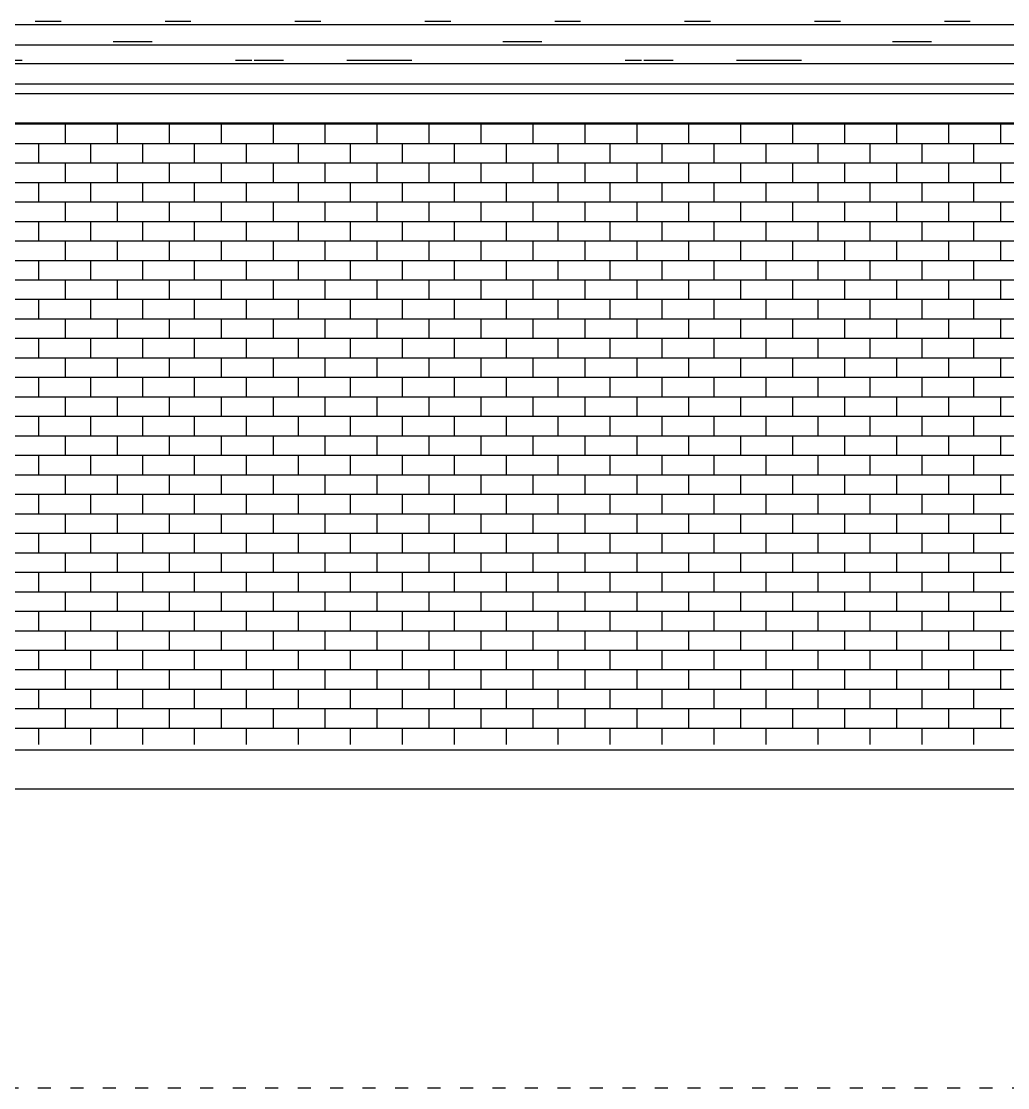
# Model space of a CAD drawing. Extents: x -51 to 454, y 1104 to 1419.
# Drawn here: x 153.4 to 305.3, y 1104.5 to 1268.6 of the extents above; entities that cross this region are included whole.
import ezdxf

# ---------------------------------------------------------------- set-up
doc = ezdxf.new("R2010")
doc.units = 0
doc.linetypes.add('SMALL', pattern=[5, 2, -3])
doc.layers.add('LAYER_15', color=15, linetype='CONTINUOUS')
doc.layers.add('LAYER_2', color=2, linetype='CONTINUOUS')

msp = doc.modelspace()

# ---------------------------------------------------------------- linework, layer by layer
at = {"layer": 'LAYER_15'}
for p, q in [((129.32, 1268.13), (189.32, 1268.13)), ((155.57, 1268.63), (159.57, 1268.63)), ((175.57, 1268.63), (179.57, 1268.63)), ((189.32, 1268.13), (249.32, 1268.13)), ((195.57, 1268.63), (199.57, 1268.63)), ((215.57, 1268.63), (219.57, 1268.63)), ((235.57, 1268.63), (239.57, 1268.63)), ((249.32, 1268.13), (309.32, 1268.13)), ((255.57, 1268.63), (259.57, 1268.63)), ((275.57, 1268.63), (279.57, 1268.63)), ((295.57, 1268.63), (299.57, 1268.63)), ((167.57, 1265.5), (173.57, 1265.5)), ((227.57, 1265.5), (233.57, 1265.5)), ((287.57, 1265.5), (293.57, 1265.5)), ((129.32, 1265), (189.32, 1265)), ((189.32, 1265), (249.32, 1265)), ((249.32, 1265), (309.32, 1265)), ((143.57, 1262.63), (153.57, 1262.63)), ((186.45, 1262.63), (188.95, 1262.63)), ((189.32, 1262.63), (193.82, 1262.63)), ((203.57, 1262.63), (213.57, 1262.63)), ((246.45, 1262.63), (248.95, 1262.63)), ((249.32, 1262.63), (253.82, 1262.63)), ((263.57, 1262.63), (273.57, 1262.63)), ((129.32, 1262.13), (189.32, 1262.13)), ((189.32, 1262.13), (249.32, 1262.13)), ((249.32, 1262.13), (309.32, 1262.13)), ((152.2, 1252.84), (176.2, 1252.84)), ((160.2, 1252.84), (160.2, 1249.84)), ((168.2, 1252.84), (168.2, 1249.84)), ((176.2, 1252.84), (200.2, 1252.84)), ((176.2, 1252.84), (176.2, 1249.84)), ((184.2, 1252.84), (184.2, 1249.84)), ((192.2, 1252.84), (192.2, 1249.84)), ((200.2, 1252.84), (224.2, 1252.84)), ((200.2, 1252.84), (200.2, 1249.84)), ((208.2, 1252.84), (208.2, 1249.84)), ((216.2, 1252.84), (216.2, 1249.84)), ((224.2, 1252.84), (248.2, 1252.84)), ((224.2, 1252.84), (224.2, 1249.84)), ((232.2, 1252.84), (232.2, 1249.84)), ((240.2, 1252.84), (240.2, 1249.84)), ((248.2, 1252.84), (272.2, 1252.84)), ((248.2, 1252.84), (248.2, 1249.84)), ((256.2, 1252.84), (256.2, 1249.84)), ((264.2, 1252.84), (264.2, 1249.84)), ((272.2, 1252.84), (296.2, 1252.84)), ((272.2, 1252.84), (272.2, 1249.84)), ((280.2, 1252.84), (280.2, 1249.84)), ((288.2, 1252.84), (288.2, 1249.84)), ((296.2, 1252.84), (320.2, 1252.84)), ((296.2, 1252.84), (296.2, 1249.84)), ((304.2, 1252.84), (304.2, 1249.84)), ((152.2, 1249.84), (176.2, 1249.84)), ((156.08, 1249.84), (156.08, 1246.84)), ((164.08, 1249.84), (164.08, 1246.84)), ((172.08, 1249.84), (172.08, 1246.84)), ((176.2, 1249.84), (200.2, 1249.84)), ((180.08, 1249.84), (180.08, 1246.84)), ((188.08, 1249.84), (188.08, 1246.84)), ((196.08, 1249.84), (196.08, 1246.84)), ((200.2, 1249.84), (224.2, 1249.84)), ((204.08, 1249.84), (204.08, 1246.84)), ((212.08, 1249.84), (212.08, 1246.84)), ((220.08, 1249.84), (220.08, 1246.84)), ((224.2, 1249.84), (248.2, 1249.84)), ((228.08, 1249.84), (228.08, 1246.84)), ((236.08, 1249.84), (236.08, 1246.84)), ((244.08, 1249.84), (244.08, 1246.84)), ((248.2, 1249.84), (272.2, 1249.84)), ((252.08, 1249.84), (252.08, 1246.84)), ((260.08, 1249.84), (260.08, 1246.84)), ((268.08, 1249.84), (268.08, 1246.84)), ((272.2, 1249.84), (296.2, 1249.84)), ((276.08, 1249.84), (276.08, 1246.84)), ((284.08, 1249.84), (284.08, 1246.84)), ((292.08, 1249.84), (292.08, 1246.84)), ((296.2, 1249.84), (320.2, 1249.84)), ((300.08, 1249.84), (300.08, 1246.84)), ((152.2, 1246.84), (176.2, 1246.84)), ((160.2, 1246.84), (160.2, 1243.84)), ((168.2, 1246.84), (168.2, 1243.84)), ((176.2, 1246.84), (200.2, 1246.84)), ((176.2, 1246.84), (176.2, 1243.84)), ((184.2, 1246.84), (184.2, 1243.84)), ((192.2, 1246.84), (192.2, 1243.84)), ((200.2, 1246.84), (224.2, 1246.84)), ((200.2, 1246.84), (200.2, 1243.84)), ((208.2, 1246.84), (208.2, 1243.84)), ((216.2, 1246.84), (216.2, 1243.84)), ((224.2, 1246.84), (248.2, 1246.84)), ((224.2, 1246.84), (224.2, 1243.84)), ((232.2, 1246.84), (232.2, 1243.84)), ((240.2, 1246.84), (240.2, 1243.84)), ((248.2, 1246.84), (272.2, 1246.84)), ((248.2, 1246.84), (248.2, 1243.84)), ((256.2, 1246.84), (256.2, 1243.84)), ((264.2, 1246.84), (264.2, 1243.84)), ((272.2, 1246.84), (296.2, 1246.84)), ((272.2, 1246.84), (272.2, 1243.84)), ((280.2, 1246.84), (280.2, 1243.84)), ((288.2, 1246.84), (288.2, 1243.84)), ((296.2, 1246.84), (320.2, 1246.84)), ((296.2, 1246.84), (296.2, 1243.84)), ((304.2, 1246.84), (304.2, 1243.84)), ((152.2, 1243.84), (176.2, 1243.84)), ((156.08, 1243.84), (156.08, 1240.84)), ((164.08, 1243.84), (164.08, 1240.84)), ((172.08, 1243.84), (172.08, 1240.84)), ((176.2, 1243.84), (200.2, 1243.84)), ((180.08, 1243.84), (180.08, 1240.84)), ((188.08, 1243.84), (188.08, 1240.84)), ((196.08, 1243.84), (196.08, 1240.84)), ((200.2, 1243.84), (224.2, 1243.84)), ((204.08, 1243.84), (204.08, 1240.84)), ((212.08, 1243.84), (212.08, 1240.84)), ((220.08, 1243.84), (220.08, 1240.84)), ((224.2, 1243.84), (248.2, 1243.84)), ((228.08, 1243.84), (228.08, 1240.84)), ((236.08, 1243.84), (236.08, 1240.84)), ((244.08, 1243.84), (244.08, 1240.84)), ((248.2, 1243.84), (272.2, 1243.84)), ((252.08, 1243.84), (252.08, 1240.84)), ((260.08, 1243.84), (260.08, 1240.84)), ((268.08, 1243.84), (268.08, 1240.84)), ((272.2, 1243.84), (296.2, 1243.84)), ((276.08, 1243.84), (276.08, 1240.84)), ((284.08, 1243.84), (284.08, 1240.84)), ((292.08, 1243.84), (292.08, 1240.84)), ((296.2, 1243.84), (320.2, 1243.84)), ((300.08, 1243.84), (300.08, 1240.84)), ((152.2, 1240.84), (176.2, 1240.84)), ((160.2, 1240.84), (160.2, 1237.84)), ((168.2, 1240.84), (168.2, 1237.84)), ((176.2, 1240.84), (200.2, 1240.84)), ((176.2, 1240.84), (176.2, 1237.84)), ((184.2, 1240.84), (184.2, 1237.84)), ((192.2, 1240.84), (192.2, 1237.84)), ((200.2, 1240.84), (224.2, 1240.84)), ((200.2, 1240.84), (200.2, 1237.84)), ((208.2, 1240.84), (208.2, 1237.84)), ((216.2, 1240.84), (216.2, 1237.84)), ((224.2, 1240.84), (248.2, 1240.84)), ((224.2, 1240.84), (224.2, 1237.84)), ((232.2, 1240.84), (232.2, 1237.84)), ((240.2, 1240.84), (240.2, 1237.84)), ((248.2, 1240.84), (272.2, 1240.84)), ((248.2, 1240.84), (248.2, 1237.84)), ((256.2, 1240.84), (256.2, 1237.84)), ((264.2, 1240.84), (264.2, 1237.84)), ((272.2, 1240.84), (296.2, 1240.84)), ((272.2, 1240.84), (272.2, 1237.84)), ((280.2, 1240.84), (280.2, 1237.84)), ((288.2, 1240.84), (288.2, 1237.84)), ((296.2, 1240.84), (320.2, 1240.84)), ((296.2, 1240.84), (296.2, 1237.84)), ((304.2, 1240.84), (304.2, 1237.84)), ((152.2, 1237.84), (176.2, 1237.84)), ((156.08, 1237.84), (156.08, 1234.84)), ((164.08, 1237.84), (164.08, 1234.84)), ((172.08, 1237.84), (172.08, 1234.84)), ((176.2, 1237.84), (200.2, 1237.84)), ((180.08, 1237.84), (180.08, 1234.84)), ((188.08, 1237.84), (188.08, 1234.84)), ((196.08, 1237.84), (196.08, 1234.84)), ((200.2, 1237.84), (224.2, 1237.84)), ((204.08, 1237.84), (204.08, 1234.84)), ((212.08, 1237.84), (212.08, 1234.84)), ((220.08, 1237.84), (220.08, 1234.84)), ((224.2, 1237.84), (248.2, 1237.84)), ((228.08, 1237.84), (228.08, 1234.84)), ((236.08, 1237.84), (236.08, 1234.84)), ((244.08, 1237.84), (244.08, 1234.84)), ((248.2, 1237.84), (272.2, 1237.84)), ((252.08, 1237.84), (252.08, 1234.84)), ((260.08, 1237.84), (260.08, 1234.84)), ((268.08, 1237.84), (268.08, 1234.84)), ((272.2, 1237.84), (296.2, 1237.84)), ((276.08, 1237.84), (276.08, 1234.84)), ((284.08, 1237.84), (284.08, 1234.84)), ((292.08, 1237.84), (292.08, 1234.84)), ((296.2, 1237.84), (320.2, 1237.84)), ((300.08, 1237.84), (300.08, 1234.84)), ((152.2, 1234.84), (176.2, 1234.84)), ((160.2, 1234.84), (160.2, 1231.84)), ((168.2, 1234.84), (168.2, 1231.84)), ((176.2, 1234.84), (200.2, 1234.84)), ((176.2, 1234.84), (176.2, 1231.84)), ((184.2, 1234.84), (184.2, 1231.84)), ((192.2, 1234.84), (192.2, 1231.84)), ((200.2, 1234.84), (224.2, 1234.84)), ((200.2, 1234.84), (200.2, 1231.84)), ((208.2, 1234.84), (208.2, 1231.84)), ((216.2, 1234.84), (216.2, 1231.84)), ((224.2, 1234.84), (248.2, 1234.84)), ((224.2, 1234.84), (224.2, 1231.84)), ((232.2, 1234.84), (232.2, 1231.84)), ((240.2, 1234.84), (240.2, 1231.84)), ((248.2, 1234.84), (272.2, 1234.84)), ((248.2, 1234.84), (248.2, 1231.84)), ((256.2, 1234.84), (256.2, 1231.84)), ((264.2, 1234.84), (264.2, 1231.84)), ((272.2, 1234.84), (296.2, 1234.84)), ((272.2, 1234.84), (272.2, 1231.84)), ((280.2, 1234.84), (280.2, 1231.84)), ((288.2, 1234.84), (288.2, 1231.84)), ((296.2, 1234.84), (320.2, 1234.84)), ((296.2, 1234.84), (296.2, 1231.84)), ((304.2, 1234.84), (304.2, 1231.84)), ((152.2, 1231.84), (176.2, 1231.84)), ((156.08, 1231.84), (156.08, 1228.84)), ((164.08, 1231.84), (164.08, 1228.84)), ((172.08, 1231.84), (172.08, 1228.84)), ((176.2, 1231.84), (200.2, 1231.84)), ((180.08, 1231.84), (180.08, 1228.84)), ((188.08, 1231.84), (188.08, 1228.84)), ((196.08, 1231.84), (196.08, 1228.84)), ((200.2, 1231.84), (224.2, 1231.84)), ((204.08, 1231.84), (204.08, 1228.84)), ((212.08, 1231.84), (212.08, 1228.84)), ((220.08, 1231.84), (220.08, 1228.84)), ((224.2, 1231.84), (248.2, 1231.84)), ((228.08, 1231.84), (228.08, 1228.84)), ((236.08, 1231.84), (236.08, 1228.84)), ((244.08, 1231.84), (244.08, 1228.84)), ((248.2, 1231.84), (272.2, 1231.84)), ((252.08, 1231.84), (252.08, 1228.84)), ((260.08, 1231.84), (260.08, 1228.84)), ((268.08, 1231.84), (268.08, 1228.84)), ((272.2, 1231.84), (296.2, 1231.84)), ((276.08, 1231.84), (276.08, 1228.84)), ((284.08, 1231.84), (284.08, 1228.84)), ((292.08, 1231.84), (292.08, 1228.84)), ((296.2, 1231.84), (320.2, 1231.84)), ((300.08, 1231.84), (300.08, 1228.84)), ((152.2, 1228.84), (176.2, 1228.84)), ((160.2, 1228.84), (160.2, 1225.84)), ((168.2, 1228.84), (168.2, 1225.84)), ((176.2, 1228.84), (200.2, 1228.84)), ((176.2, 1228.84), (176.2, 1225.84)), ((184.2, 1228.84), (184.2, 1225.84)), ((192.2, 1228.84), (192.2, 1225.84)), ((200.2, 1228.84), (224.2, 1228.84)), ((200.2, 1228.84), (200.2, 1225.84)), ((208.2, 1228.84), (208.2, 1225.84)), ((216.2, 1228.84), (216.2, 1225.84)), ((224.2, 1228.84), (248.2, 1228.84)), ((224.2, 1228.84), (224.2, 1225.84)), ((232.2, 1228.84), (232.2, 1225.84)), ((240.2, 1228.84), (240.2, 1225.84)), ((248.2, 1228.84), (272.2, 1228.84)), ((248.2, 1228.84), (248.2, 1225.84)), ((256.2, 1228.84), (256.2, 1225.84)), ((264.2, 1228.84), (264.2, 1225.84)), ((272.2, 1228.84), (296.2, 1228.84)), ((272.2, 1228.84), (272.2, 1225.84)), ((280.2, 1228.84), (280.2, 1225.84)), ((288.2, 1228.84), (288.2, 1225.84)), ((296.2, 1228.84), (320.2, 1228.84)), ((296.2, 1228.84), (296.2, 1225.84)), ((304.2, 1228.84), (304.2, 1225.84)), ((152.2, 1225.84), (176.2, 1225.84)), ((156.08, 1225.84), (156.08, 1222.84)), ((164.08, 1225.84), (164.08, 1222.84)), ((172.08, 1225.84), (172.08, 1222.84)), ((176.2, 1225.84), (200.2, 1225.84)), ((180.08, 1225.84), (180.08, 1222.84)), ((188.08, 1225.84), (188.08, 1222.84)), ((196.08, 1225.84), (196.08, 1222.84)), ((200.2, 1225.84), (224.2, 1225.84)), ((204.08, 1225.84), (204.08, 1222.84)), ((212.08, 1225.84), (212.08, 1222.84)), ((220.08, 1225.84), (220.08, 1222.84)), ((224.2, 1225.84), (248.2, 1225.84)), ((228.08, 1225.84), (228.08, 1222.84)), ((236.08, 1225.84), (236.08, 1222.84)), ((244.08, 1225.84), (244.08, 1222.84)), ((248.2, 1225.84), (272.2, 1225.84)), ((252.08, 1225.84), (252.08, 1222.84)), ((260.08, 1225.84), (260.08, 1222.84)), ((268.08, 1225.84), (268.08, 1222.84)), ((272.2, 1225.84), (296.2, 1225.84)), ((276.08, 1225.84), (276.08, 1222.84)), ((284.08, 1225.84), (284.08, 1222.84)), ((292.08, 1225.84), (292.08, 1222.84)), ((296.2, 1225.84), (320.2, 1225.84)), ((300.08, 1225.84), (300.08, 1222.84)), ((152.2, 1222.84), (176.2, 1222.84)), ((160.2, 1222.84), (160.2, 1219.84)), ((168.2, 1222.84), (168.2, 1219.84)), ((176.2, 1222.84), (200.2, 1222.84)), ((176.2, 1222.84), (176.2, 1219.84)), ((184.2, 1222.84), (184.2, 1219.84)), ((192.2, 1222.84), (192.2, 1219.84)), ((200.2, 1222.84), (224.2, 1222.84)), ((200.2, 1222.84), (200.2, 1219.84)), ((208.2, 1222.84), (208.2, 1219.84)), ((216.2, 1222.84), (216.2, 1219.84)), ((224.2, 1222.84), (248.2, 1222.84)), ((224.2, 1222.84), (224.2, 1219.84)), ((232.2, 1222.84), (232.2, 1219.84)), ((240.2, 1222.84), (240.2, 1219.84)), ((248.2, 1222.84), (272.2, 1222.84)), ((248.2, 1222.84), (248.2, 1219.84)), ((256.2, 1222.84), (256.2, 1219.84)), ((264.2, 1222.84), (264.2, 1219.84)), ((272.2, 1222.84), (296.2, 1222.84)), ((272.2, 1222.84), (272.2, 1219.84)), ((280.2, 1222.84), (280.2, 1219.84)), ((288.2, 1222.84), (288.2, 1219.84)), ((296.2, 1222.84), (320.2, 1222.84)), ((296.2, 1222.84), (296.2, 1219.84)), ((304.2, 1222.84), (304.2, 1219.84)), ((152.2, 1219.84), (176.2, 1219.84)), ((156.08, 1219.84), (156.08, 1216.84)), ((164.08, 1219.84), (164.08, 1216.84)), ((172.08, 1219.84), (172.08, 1216.84)), ((176.2, 1219.84), (200.2, 1219.84)), ((180.08, 1219.84), (180.08, 1216.84)), ((188.08, 1219.84), (188.08, 1216.84)), ((196.08, 1219.84), (196.08, 1216.84)), ((200.2, 1219.84), (224.2, 1219.84)), ((204.08, 1219.84), (204.08, 1216.84)), ((212.08, 1219.84), (212.08, 1216.84)), ((220.08, 1219.84), (220.08, 1216.84)), ((224.2, 1219.84), (248.2, 1219.84)), ((228.08, 1219.84), (228.08, 1216.84)), ((236.08, 1219.84), (236.08, 1216.84)), ((244.08, 1219.84), (244.08, 1216.84)), ((248.2, 1219.84), (272.2, 1219.84)), ((252.08, 1219.84), (252.08, 1216.84)), ((260.08, 1219.84), (260.08, 1216.84)), ((268.08, 1219.84), (268.08, 1216.84)), ((272.2, 1219.84), (296.2, 1219.84)), ((276.08, 1219.84), (276.08, 1216.84)), ((284.08, 1219.84), (284.08, 1216.84)), ((292.08, 1219.84), (292.08, 1216.84)), ((296.2, 1219.84), (320.2, 1219.84)), ((300.08, 1219.84), (300.08, 1216.84)), ((152.2, 1216.84), (176.2, 1216.84)), ((160.2, 1216.84), (160.2, 1213.84)), ((168.2, 1216.84), (168.2, 1213.84)), ((176.2, 1216.84), (200.2, 1216.84)), ((176.2, 1216.84), (176.2, 1213.84)), ((184.2, 1216.84), (184.2, 1213.84)), ((192.2, 1216.84), (192.2, 1213.84)), ((200.2, 1216.84), (224.2, 1216.84)), ((200.2, 1216.84), (200.2, 1213.84)), ((208.2, 1216.84), (208.2, 1213.84)), ((216.2, 1216.84), (216.2, 1213.84)), ((224.2, 1216.84), (248.2, 1216.84)), ((224.2, 1216.84), (224.2, 1213.84)), ((232.2, 1216.84), (232.2, 1213.84)), ((240.2, 1216.84), (240.2, 1213.84)), ((248.2, 1216.84), (272.2, 1216.84)), ((248.2, 1216.84), (248.2, 1213.84)), ((256.2, 1216.84), (256.2, 1213.84)), ((264.2, 1216.84), (264.2, 1213.84)), ((272.2, 1216.84), (296.2, 1216.84)), ((272.2, 1216.84), (272.2, 1213.84)), ((280.2, 1216.84), (280.2, 1213.84)), ((288.2, 1216.84), (288.2, 1213.84)), ((296.2, 1216.84), (320.2, 1216.84)), ((296.2, 1216.84), (296.2, 1213.84)), ((304.2, 1216.84), (304.2, 1213.84)), ((152.2, 1213.84), (176.2, 1213.84)), ((156.08, 1213.84), (156.08, 1210.84)), ((164.08, 1213.84), (164.08, 1210.84)), ((172.08, 1213.84), (172.08, 1210.84)), ((176.2, 1213.84), (200.2, 1213.84)), ((180.08, 1213.84), (180.08, 1210.84)), ((188.08, 1213.84), (188.08, 1210.84)), ((196.08, 1213.84), (196.08, 1210.84)), ((200.2, 1213.84), (224.2, 1213.84)), ((204.08, 1213.84), (204.08, 1210.84)), ((212.08, 1213.84), (212.08, 1210.84)), ((220.08, 1213.84), (220.08, 1210.84)), ((224.2, 1213.84), (248.2, 1213.84)), ((228.08, 1213.84), (228.08, 1210.84)), ((236.08, 1213.84), (236.08, 1210.84)), ((244.08, 1213.84), (244.08, 1210.84)), ((248.2, 1213.84), (272.2, 1213.84)), ((252.08, 1213.84), (252.08, 1210.84)), ((260.08, 1213.84), (260.08, 1210.84)), ((268.08, 1213.84), (268.08, 1210.84)), ((272.2, 1213.84), (296.2, 1213.84)), ((276.08, 1213.84), (276.08, 1210.84)), ((284.08, 1213.84), (284.08, 1210.84)), ((292.08, 1213.84), (292.08, 1210.84)), ((296.2, 1213.84), (320.2, 1213.84)), ((300.08, 1213.84), (300.08, 1210.84)), ((152.2, 1210.84), (176.2, 1210.84)), ((160.2, 1210.84), (160.2, 1207.84)), ((168.2, 1210.84), (168.2, 1207.84)), ((176.2, 1210.84), (200.2, 1210.84)), ((176.2, 1210.84), (176.2, 1207.84)), ((184.2, 1210.84), (184.2, 1207.84)), ((192.2, 1210.84), (192.2, 1207.84)), ((200.2, 1210.84), (224.2, 1210.84)), ((200.2, 1210.84), (200.2, 1207.84)), ((208.2, 1210.84), (208.2, 1207.84)), ((216.2, 1210.84), (216.2, 1207.84)), ((224.2, 1210.84), (248.2, 1210.84)), ((224.2, 1210.84), (224.2, 1207.84)), ((232.2, 1210.84), (232.2, 1207.84)), ((240.2, 1210.84), (240.2, 1207.84)), ((248.2, 1210.84), (272.2, 1210.84)), ((248.2, 1210.84), (248.2, 1207.84)), ((256.2, 1210.84), (256.2, 1207.84)), ((264.2, 1210.84), (264.2, 1207.84)), ((272.2, 1210.84), (296.2, 1210.84)), ((272.2, 1210.84), (272.2, 1207.84)), ((280.2, 1210.84), (280.2, 1207.84)), ((288.2, 1210.84), (288.2, 1207.84)), ((296.2, 1210.84), (320.2, 1210.84)), ((296.2, 1210.84), (296.2, 1207.84)), ((304.2, 1210.84), (304.2, 1207.84)), ((152.2, 1207.84), (176.2, 1207.84)), ((156.08, 1207.84), (156.08, 1204.84)), ((164.08, 1207.84), (164.08, 1204.84)), ((172.08, 1207.84), (172.08, 1204.84)), ((176.2, 1207.84), (200.2, 1207.84)), ((180.08, 1207.84), (180.08, 1204.84)), ((188.08, 1207.84), (188.08, 1204.84)), ((196.08, 1207.84), (196.08, 1204.84)), ((200.2, 1207.84), (224.2, 1207.84)), ((204.08, 1207.84), (204.08, 1204.84)), ((212.08, 1207.84), (212.08, 1204.84)), ((220.08, 1207.84), (220.08, 1204.84)), ((224.2, 1207.84), (248.2, 1207.84)), ((228.08, 1207.84), (228.08, 1204.84)), ((236.08, 1207.84), (236.08, 1204.84)), ((244.08, 1207.84), (244.08, 1204.84)), ((248.2, 1207.84), (272.2, 1207.84)), ((252.08, 1207.84), (252.08, 1204.84)), ((260.08, 1207.84), (260.08, 1204.84)), ((268.08, 1207.84), (268.08, 1204.84)), ((272.2, 1207.84), (296.2, 1207.84)), ((276.08, 1207.84), (276.08, 1204.84)), ((284.08, 1207.84), (284.08, 1204.84)), ((292.08, 1207.84), (292.08, 1204.84)), ((296.2, 1207.84), (320.2, 1207.84)), ((300.08, 1207.84), (300.08, 1204.84)), ((152.2, 1204.84), (176.2, 1204.84)), ((160.2, 1204.84), (160.2, 1201.84)), ((168.2, 1204.84), (168.2, 1201.84)), ((176.2, 1204.84), (200.2, 1204.84)), ((176.2, 1204.84), (176.2, 1201.84)), ((184.2, 1204.84), (184.2, 1201.84)), ((192.2, 1204.84), (192.2, 1201.84)), ((200.2, 1204.84), (224.2, 1204.84)), ((200.2, 1204.84), (200.2, 1201.84)), ((208.2, 1204.84), (208.2, 1201.84)), ((216.2, 1204.84), (216.2, 1201.84)), ((224.2, 1204.84), (248.2, 1204.84)), ((224.2, 1204.84), (224.2, 1201.84)), ((232.2, 1204.84), (232.2, 1201.84)), ((240.2, 1204.84), (240.2, 1201.84)), ((248.2, 1204.84), (272.2, 1204.84)), ((248.2, 1204.84), (248.2, 1201.84)), ((256.2, 1204.84), (256.2, 1201.84)), ((264.2, 1204.84), (264.2, 1201.84)), ((272.2, 1204.84), (296.2, 1204.84)), ((272.2, 1204.84), (272.2, 1201.84)), ((280.2, 1204.84), (280.2, 1201.84)), ((288.2, 1204.84), (288.2, 1201.84)), ((296.2, 1204.84), (320.2, 1204.84)), ((296.2, 1204.84), (296.2, 1201.84)), ((304.2, 1204.84), (304.2, 1201.84)), ((152.2, 1201.84), (176.2, 1201.84)), ((156.08, 1201.84), (156.08, 1198.84)), ((164.08, 1201.84), (164.08, 1198.84)), ((172.08, 1201.84), (172.08, 1198.84)), ((176.2, 1201.84), (200.2, 1201.84)), ((180.08, 1201.84), (180.08, 1198.84)), ((188.08, 1201.84), (188.08, 1198.84)), ((196.08, 1201.84), (196.08, 1198.84)), ((200.2, 1201.84), (224.2, 1201.84)), ((204.08, 1201.84), (204.08, 1198.84)), ((212.08, 1201.84), (212.08, 1198.84)), ((220.08, 1201.84), (220.08, 1198.84)), ((224.2, 1201.84), (248.2, 1201.84)), ((228.08, 1201.84), (228.08, 1198.84)), ((236.08, 1201.84), (236.08, 1198.84)), ((244.08, 1201.84), (244.08, 1198.84)), ((248.2, 1201.84), (272.2, 1201.84)), ((252.08, 1201.84), (252.08, 1198.84)), ((260.08, 1201.84), (260.08, 1198.84)), ((268.08, 1201.84), (268.08, 1198.84)), ((272.2, 1201.84), (296.2, 1201.84)), ((276.08, 1201.84), (276.08, 1198.84)), ((284.08, 1201.84), (284.08, 1198.84)), ((292.08, 1201.84), (292.08, 1198.84)), ((296.2, 1201.84), (320.2, 1201.84)), ((300.08, 1201.84), (300.08, 1198.84)), ((152.2, 1198.84), (176.2, 1198.84)), ((160.2, 1198.84), (160.2, 1195.84)), ((168.2, 1198.84), (168.2, 1195.84)), ((176.2, 1198.84), (200.2, 1198.84)), ((176.2, 1198.84), (176.2, 1195.84)), ((184.2, 1198.84), (184.2, 1195.84)), ((192.2, 1198.84), (192.2, 1195.84)), ((200.2, 1198.84), (224.2, 1198.84)), ((200.2, 1198.84), (200.2, 1195.84)), ((208.2, 1198.84), (208.2, 1195.84)), ((216.2, 1198.84), (216.2, 1195.84)), ((224.2, 1198.84), (248.2, 1198.84)), ((224.2, 1198.84), (224.2, 1195.84)), ((232.2, 1198.84), (232.2, 1195.84)), ((240.2, 1198.84), (240.2, 1195.84)), ((248.2, 1198.84), (272.2, 1198.84)), ((248.2, 1198.84), (248.2, 1195.84)), ((256.2, 1198.84), (256.2, 1195.84)), ((264.2, 1198.84), (264.2, 1195.84)), ((272.2, 1198.84), (296.2, 1198.84)), ((272.2, 1198.84), (272.2, 1195.84)), ((280.2, 1198.84), (280.2, 1195.84)), ((288.2, 1198.84), (288.2, 1195.84)), ((296.2, 1198.84), (320.2, 1198.84)), ((296.2, 1198.84), (296.2, 1195.84)), ((304.2, 1198.84), (304.2, 1195.84)), ((152.2, 1195.84), (176.2, 1195.84)), ((156.08, 1195.84), (156.08, 1192.84)), ((164.08, 1195.84), (164.08, 1192.84)), ((172.08, 1195.84), (172.08, 1192.84)), ((176.2, 1195.84), (200.2, 1195.84)), ((180.08, 1195.84), (180.08, 1192.84)), ((188.08, 1195.84), (188.08, 1192.84)), ((196.08, 1195.84), (196.08, 1192.84)), ((200.2, 1195.84), (224.2, 1195.84)), ((204.08, 1195.84), (204.08, 1192.84)), ((212.08, 1195.84), (212.08, 1192.84)), ((220.08, 1195.84), (220.08, 1192.84)), ((224.2, 1195.84), (248.2, 1195.84)), ((228.08, 1195.84), (228.08, 1192.84)), ((236.08, 1195.84), (236.08, 1192.84)), ((244.08, 1195.84), (244.08, 1192.84)), ((248.2, 1195.84), (272.2, 1195.84)), ((252.08, 1195.84), (252.08, 1192.84)), ((260.08, 1195.84), (260.08, 1192.84)), ((268.08, 1195.84), (268.08, 1192.84)), ((272.2, 1195.84), (296.2, 1195.84)), ((276.08, 1195.84), (276.08, 1192.84)), ((284.08, 1195.84), (284.08, 1192.84)), ((292.08, 1195.84), (292.08, 1192.84)), ((296.2, 1195.84), (320.2, 1195.84)), ((300.08, 1195.84), (300.08, 1192.84)), ((152.2, 1192.84), (176.2, 1192.84)), ((160.2, 1192.84), (160.2, 1189.84)), ((168.2, 1192.84), (168.2, 1189.84)), ((176.2, 1192.84), (200.2, 1192.84)), ((176.2, 1192.84), (176.2, 1189.84)), ((184.2, 1192.84), (184.2, 1189.84)), ((192.2, 1192.84), (192.2, 1189.84)), ((200.2, 1192.84), (224.2, 1192.84)), ((200.2, 1192.84), (200.2, 1189.84)), ((208.2, 1192.84), (208.2, 1189.84)), ((216.2, 1192.84), (216.2, 1189.84)), ((224.2, 1192.84), (248.2, 1192.84)), ((224.2, 1192.84), (224.2, 1189.84)), ((232.2, 1192.84), (232.2, 1189.84)), ((240.2, 1192.84), (240.2, 1189.84)), ((248.2, 1192.84), (272.2, 1192.84)), ((248.2, 1192.84), (248.2, 1189.84)), ((256.2, 1192.84), (256.2, 1189.84)), ((264.2, 1192.84), (264.2, 1189.84)), ((272.2, 1192.84), (296.2, 1192.84)), ((272.2, 1192.84), (272.2, 1189.84)), ((280.2, 1192.84), (280.2, 1189.84)), ((288.2, 1192.84), (288.2, 1189.84)), ((296.2, 1192.84), (320.2, 1192.84)), ((296.2, 1192.84), (296.2, 1189.84)), ((304.2, 1192.84), (304.2, 1189.84)), ((152.2, 1189.84), (176.2, 1189.84)), ((156.08, 1189.84), (156.08, 1186.84)), ((164.08, 1189.84), (164.08, 1186.84)), ((172.08, 1189.84), (172.08, 1186.84)), ((176.2, 1189.84), (200.2, 1189.84)), ((180.08, 1189.84), (180.08, 1186.84)), ((188.08, 1189.84), (188.08, 1186.84)), ((196.08, 1189.84), (196.08, 1186.84)), ((200.2, 1189.84), (224.2, 1189.84)), ((204.08, 1189.84), (204.08, 1186.84)), ((212.08, 1189.84), (212.08, 1186.84)), ((220.08, 1189.84), (220.08, 1186.84)), ((224.2, 1189.84), (248.2, 1189.84)), ((228.08, 1189.84), (228.08, 1186.84)), ((236.08, 1189.84), (236.08, 1186.84)), ((244.08, 1189.84), (244.08, 1186.84)), ((248.2, 1189.84), (272.2, 1189.84)), ((252.08, 1189.84), (252.08, 1186.84)), ((260.08, 1189.84), (260.08, 1186.84)), ((268.08, 1189.84), (268.08, 1186.84)), ((272.2, 1189.84), (296.2, 1189.84)), ((276.08, 1189.84), (276.08, 1186.84)), ((284.08, 1189.84), (284.08, 1186.84)), ((292.08, 1189.84), (292.08, 1186.84)), ((296.2, 1189.84), (320.2, 1189.84)), ((300.08, 1189.84), (300.08, 1186.84)), ((152.2, 1186.84), (176.2, 1186.84)), ((160.2, 1186.84), (160.2, 1183.84)), ((168.2, 1186.84), (168.2, 1183.84)), ((176.2, 1186.84), (200.2, 1186.84)), ((176.2, 1186.84), (176.2, 1183.84)), ((184.2, 1186.84), (184.2, 1183.84)), ((192.2, 1186.84), (192.2, 1183.84)), ((200.2, 1186.84), (224.2, 1186.84)), ((200.2, 1186.84), (200.2, 1183.84)), ((208.2, 1186.84), (208.2, 1183.84)), ((216.2, 1186.84), (216.2, 1183.84)), ((224.2, 1186.84), (248.2, 1186.84)), ((224.2, 1186.84), (224.2, 1183.84)), ((232.2, 1186.84), (232.2, 1183.84)), ((240.2, 1186.84), (240.2, 1183.84)), ((248.2, 1186.84), (272.2, 1186.84)), ((248.2, 1186.84), (248.2, 1183.84)), ((256.2, 1186.84), (256.2, 1183.84)), ((264.2, 1186.84), (264.2, 1183.84)), ((272.2, 1186.84), (296.2, 1186.84)), ((272.2, 1186.84), (272.2, 1183.84)), ((280.2, 1186.84), (280.2, 1183.84)), ((288.2, 1186.84), (288.2, 1183.84)), ((296.2, 1186.84), (320.2, 1186.84)), ((296.2, 1186.84), (296.2, 1183.84)), ((304.2, 1186.84), (304.2, 1183.84)), ((152.2, 1183.84), (176.2, 1183.84)), ((156.08, 1183.84), (156.08, 1180.84)), ((164.08, 1183.84), (164.08, 1180.84)), ((172.08, 1183.84), (172.08, 1180.84)), ((176.2, 1183.84), (200.2, 1183.84)), ((180.08, 1183.84), (180.08, 1180.84)), ((188.08, 1183.84), (188.08, 1180.84)), ((196.08, 1183.84), (196.08, 1180.84)), ((200.2, 1183.84), (224.2, 1183.84)), ((204.08, 1183.84), (204.08, 1180.84)), ((212.08, 1183.84), (212.08, 1180.84)), ((220.08, 1183.84), (220.08, 1180.84)), ((224.2, 1183.84), (248.2, 1183.84)), ((228.08, 1183.84), (228.08, 1180.84)), ((236.08, 1183.84), (236.08, 1180.84)), ((244.08, 1183.84), (244.08, 1180.84)), ((248.2, 1183.84), (272.2, 1183.84)), ((252.08, 1183.84), (252.08, 1180.84)), ((260.08, 1183.84), (260.08, 1180.84)), ((268.08, 1183.84), (268.08, 1180.84)), ((272.2, 1183.84), (296.2, 1183.84)), ((276.08, 1183.84), (276.08, 1180.84)), ((284.08, 1183.84), (284.08, 1180.84)), ((292.08, 1183.84), (292.08, 1180.84)), ((296.2, 1183.84), (320.2, 1183.84)), ((300.08, 1183.84), (300.08, 1180.84)), ((152.2, 1180.84), (176.2, 1180.84)), ((160.2, 1180.84), (160.2, 1177.84)), ((168.2, 1180.84), (168.2, 1177.84)), ((176.2, 1180.84), (200.2, 1180.84)), ((176.2, 1180.84), (176.2, 1177.84)), ((184.2, 1180.84), (184.2, 1177.84)), ((192.2, 1180.84), (192.2, 1177.84)), ((200.2, 1180.84), (224.2, 1180.84)), ((200.2, 1180.84), (200.2, 1177.84)), ((208.2, 1180.84), (208.2, 1177.84)), ((216.2, 1180.84), (216.2, 1177.84)), ((224.2, 1180.84), (248.2, 1180.84)), ((224.2, 1180.84), (224.2, 1177.84)), ((232.2, 1180.84), (232.2, 1177.84)), ((240.2, 1180.84), (240.2, 1177.84)), ((248.2, 1180.84), (272.2, 1180.84)), ((248.2, 1180.84), (248.2, 1177.84)), ((256.2, 1180.84), (256.2, 1177.84)), ((264.2, 1180.84), (264.2, 1177.84)), ((272.2, 1180.84), (296.2, 1180.84)), ((272.2, 1180.84), (272.2, 1177.84)), ((280.2, 1180.84), (280.2, 1177.84)), ((288.2, 1180.84), (288.2, 1177.84)), ((296.2, 1180.84), (320.2, 1180.84)), ((296.2, 1180.84), (296.2, 1177.84)), ((304.2, 1180.84), (304.2, 1177.84)), ((152.2, 1177.84), (176.2, 1177.84)), ((156.08, 1177.84), (156.08, 1174.84)), ((164.08, 1177.84), (164.08, 1174.84)), ((172.08, 1177.84), (172.08, 1174.84)), ((176.2, 1177.84), (200.2, 1177.84)), ((180.08, 1177.84), (180.08, 1174.84)), ((188.08, 1177.84), (188.08, 1174.84)), ((196.08, 1177.84), (196.08, 1174.84)), ((200.2, 1177.84), (224.2, 1177.84)), ((204.08, 1177.84), (204.08, 1174.84)), ((212.08, 1177.84), (212.08, 1174.84)), ((220.08, 1177.84), (220.08, 1174.84)), ((224.2, 1177.84), (248.2, 1177.84)), ((228.08, 1177.84), (228.08, 1174.84)), ((236.08, 1177.84), (236.08, 1174.84)), ((244.08, 1177.84), (244.08, 1174.84)), ((248.2, 1177.84), (272.2, 1177.84)), ((252.08, 1177.84), (252.08, 1174.84)), ((260.08, 1177.84), (260.08, 1174.84)), ((268.08, 1177.84), (268.08, 1174.84)), ((272.2, 1177.84), (296.2, 1177.84)), ((276.08, 1177.84), (276.08, 1174.84)), ((284.08, 1177.84), (284.08, 1174.84)), ((292.08, 1177.84), (292.08, 1174.84)), ((296.2, 1177.84), (320.2, 1177.84)), ((300.08, 1177.84), (300.08, 1174.84)), ((152.2, 1174.84), (176.2, 1174.84)), ((160.2, 1174.84), (160.2, 1171.84)), ((168.2, 1174.84), (168.2, 1171.84)), ((176.2, 1174.84), (200.2, 1174.84)), ((176.2, 1174.84), (176.2, 1171.84)), ((184.2, 1174.84), (184.2, 1171.84)), ((192.2, 1174.84), (192.2, 1171.84)), ((200.2, 1174.84), (224.2, 1174.84)), ((200.2, 1174.84), (200.2, 1171.84)), ((208.2, 1174.84), (208.2, 1171.84)), ((216.2, 1174.84), (216.2, 1171.84)), ((224.2, 1174.84), (248.2, 1174.84)), ((224.2, 1174.84), (224.2, 1171.84)), ((232.2, 1174.84), (232.2, 1171.84)), ((240.2, 1174.84), (240.2, 1171.84)), ((248.2, 1174.84), (272.2, 1174.84)), ((248.2, 1174.84), (248.2, 1171.84)), ((256.2, 1174.84), (256.2, 1171.84)), ((264.2, 1174.84), (264.2, 1171.84)), ((272.2, 1174.84), (296.2, 1174.84)), ((272.2, 1174.84), (272.2, 1171.84)), ((280.2, 1174.84), (280.2, 1171.84)), ((288.2, 1174.84), (288.2, 1171.84)), ((296.2, 1174.84), (320.2, 1174.84)), ((296.2, 1174.84), (296.2, 1171.84)), ((304.2, 1174.84), (304.2, 1171.84)), ((152.2, 1171.84), (176.2, 1171.84)), ((156.08, 1171.84), (156.08, 1168.84)), ((164.08, 1171.84), (164.08, 1168.84)), ((172.08, 1171.84), (172.08, 1168.84)), ((176.2, 1171.84), (200.2, 1171.84)), ((180.08, 1171.84), (180.08, 1168.84)), ((188.08, 1171.84), (188.08, 1168.84)), ((196.08, 1171.84), (196.08, 1168.84)), ((200.2, 1171.84), (224.2, 1171.84)), ((204.08, 1171.84), (204.08, 1168.84)), ((212.08, 1171.84), (212.08, 1168.84)), ((220.08, 1171.84), (220.08, 1168.84)), ((224.2, 1171.84), (248.2, 1171.84)), ((228.08, 1171.84), (228.08, 1168.84)), ((236.08, 1171.84), (236.08, 1168.84)), ((244.08, 1171.84), (244.08, 1168.84)), ((248.2, 1171.84), (272.2, 1171.84)), ((252.08, 1171.84), (252.08, 1168.84)), ((260.08, 1171.84), (260.08, 1168.84)), ((268.08, 1171.84), (268.08, 1168.84)), ((272.2, 1171.84), (296.2, 1171.84)), ((276.08, 1171.84), (276.08, 1168.84)), ((284.08, 1171.84), (284.08, 1168.84)), ((292.08, 1171.84), (292.08, 1168.84)), ((296.2, 1171.84), (320.2, 1171.84)), ((300.08, 1171.84), (300.08, 1168.84)), ((152.2, 1168.84), (176.2, 1168.84)), ((160.2, 1168.84), (160.2, 1165.84)), ((168.2, 1168.84), (168.2, 1165.84)), ((176.2, 1168.84), (200.2, 1168.84)), ((176.2, 1168.84), (176.2, 1165.84)), ((184.2, 1168.84), (184.2, 1165.84)), ((192.2, 1168.84), (192.2, 1165.84)), ((200.2, 1168.84), (224.2, 1168.84)), ((200.2, 1168.84), (200.2, 1165.84)), ((208.2, 1168.84), (208.2, 1165.84)), ((216.2, 1168.84), (216.2, 1165.84)), ((224.2, 1168.84), (248.2, 1168.84)), ((224.2, 1168.84), (224.2, 1165.84)), ((232.2, 1168.84), (232.2, 1165.84)), ((240.2, 1168.84), (240.2, 1165.84)), ((248.2, 1168.84), (272.2, 1168.84)), ((248.2, 1168.84), (248.2, 1165.84)), ((256.2, 1168.84), (256.2, 1165.84)), ((264.2, 1168.84), (264.2, 1165.84)), ((272.2, 1168.84), (296.2, 1168.84)), ((272.2, 1168.84), (272.2, 1165.84)), ((280.2, 1168.84), (280.2, 1165.84)), ((288.2, 1168.84), (288.2, 1165.84)), ((296.2, 1168.84), (320.2, 1168.84)), ((296.2, 1168.84), (296.2, 1165.84)), ((304.2, 1168.84), (304.2, 1165.84)), ((152.2, 1165.84), (176.2, 1165.84)), ((156.08, 1165.84), (156.08, 1162.84)), ((164.08, 1165.84), (164.08, 1162.84)), ((172.08, 1165.84), (172.08, 1162.84)), ((176.2, 1165.84), (200.2, 1165.84)), ((180.08, 1165.84), (180.08, 1162.84)), ((188.08, 1165.84), (188.08, 1162.84)), ((196.08, 1165.84), (196.08, 1162.84)), ((200.2, 1165.84), (224.2, 1165.84)), ((204.08, 1165.84), (204.08, 1162.84)), ((212.08, 1165.84), (212.08, 1162.84)), ((220.08, 1165.84), (220.08, 1162.84)), ((224.2, 1165.84), (248.2, 1165.84)), ((228.08, 1165.84), (228.08, 1162.84)), ((236.08, 1165.84), (236.08, 1162.84)), ((244.08, 1165.84), (244.08, 1162.84)), ((248.2, 1165.84), (272.2, 1165.84)), ((252.08, 1165.84), (252.08, 1162.84)), ((260.08, 1165.84), (260.08, 1162.84)), ((268.08, 1165.84), (268.08, 1162.84)), ((272.2, 1165.84), (296.2, 1165.84)), ((276.08, 1165.84), (276.08, 1162.84)), ((284.08, 1165.84), (284.08, 1162.84)), ((292.08, 1165.84), (292.08, 1162.84)), ((296.2, 1165.84), (320.2, 1165.84)), ((300.08, 1165.84), (300.08, 1162.84)), ((152.2, 1162.84), (176.2, 1162.84)), ((160.2, 1162.84), (160.2, 1159.84)), ((168.2, 1162.84), (168.2, 1159.84)), ((176.2, 1162.84), (200.2, 1162.84)), ((176.2, 1162.84), (176.2, 1159.84)), ((184.2, 1162.84), (184.2, 1159.84)), ((192.2, 1162.84), (192.2, 1159.84)), ((200.2, 1162.84), (224.2, 1162.84)), ((200.2, 1162.84), (200.2, 1159.84)), ((208.2, 1162.84), (208.2, 1159.84)), ((216.2, 1162.84), (216.2, 1159.84)), ((224.2, 1162.84), (248.2, 1162.84)), ((224.2, 1162.84), (224.2, 1159.84)), ((232.2, 1162.84), (232.2, 1159.84)), ((240.2, 1162.84), (240.2, 1159.84)), ((248.2, 1162.84), (272.2, 1162.84)), ((248.2, 1162.84), (248.2, 1159.84)), ((256.2, 1162.84), (256.2, 1159.84)), ((264.2, 1162.84), (264.2, 1159.84)), ((272.2, 1162.84), (296.2, 1162.84)), ((272.2, 1162.84), (272.2, 1159.84)), ((280.2, 1162.84), (280.2, 1159.84)), ((288.2, 1162.84), (288.2, 1159.84)), ((296.2, 1162.84), (320.2, 1162.84)), ((296.2, 1162.84), (296.2, 1159.84)), ((304.2, 1162.84), (304.2, 1159.84)), ((152.2, 1159.84), (176.2, 1159.84)), ((156.08, 1159.84), (156.08, 1157.34)), ((164.08, 1159.84), (164.08, 1157.34)), ((172.08, 1159.84), (172.08, 1157.34)), ((176.2, 1159.84), (200.2, 1159.84)), ((180.08, 1159.84), (180.08, 1157.34)), ((188.08, 1159.84), (188.08, 1157.34)), ((196.08, 1159.84), (196.08, 1157.34)), ((200.2, 1159.84), (224.2, 1159.84)), ((204.08, 1159.84), (204.08, 1157.34)), ((212.08, 1159.84), (212.08, 1157.34)), ((220.08, 1159.84), (220.08, 1157.34)), ((224.2, 1159.84), (248.2, 1159.84)), ((228.08, 1159.84), (228.08, 1157.34)), ((236.08, 1159.84), (236.08, 1157.34)), ((244.08, 1159.84), (244.08, 1157.34)), ((248.2, 1159.84), (272.2, 1159.84)), ((252.08, 1159.84), (252.08, 1157.34)), ((260.08, 1159.84), (260.08, 1157.34)), ((268.08, 1159.84), (268.08, 1157.34)), ((272.2, 1159.84), (296.2, 1159.84)), ((276.08, 1159.84), (276.08, 1157.34)), ((284.08, 1159.84), (284.08, 1157.34)), ((292.08, 1159.84), (292.08, 1157.34)), ((296.2, 1159.84), (320.2, 1159.84)), ((300.08, 1159.84), (300.08, 1157.34))]:
    msp.add_line(p, q, dxfattribs=at)
at = {"layer": 'LAYER_2'}
for p, q in [((-51, 1259), (415, 1259)), ((-51, 1257.5), (415, 1257.5)), ((-51, 1253), (415, 1253)), ((-40, 1156.5), (404, 1156.5)), ((-49.38, 1150.5), (409.5, 1150.5))]:
    msp.add_line(p, q, dxfattribs=at)
at = {"layer": 'LAYER_2', "linetype": 'SMALL'}
msp.add_line((-39, 1104.5), (403, 1104.5), dxfattribs=at)

doc.saveas('drawing.dxf')
